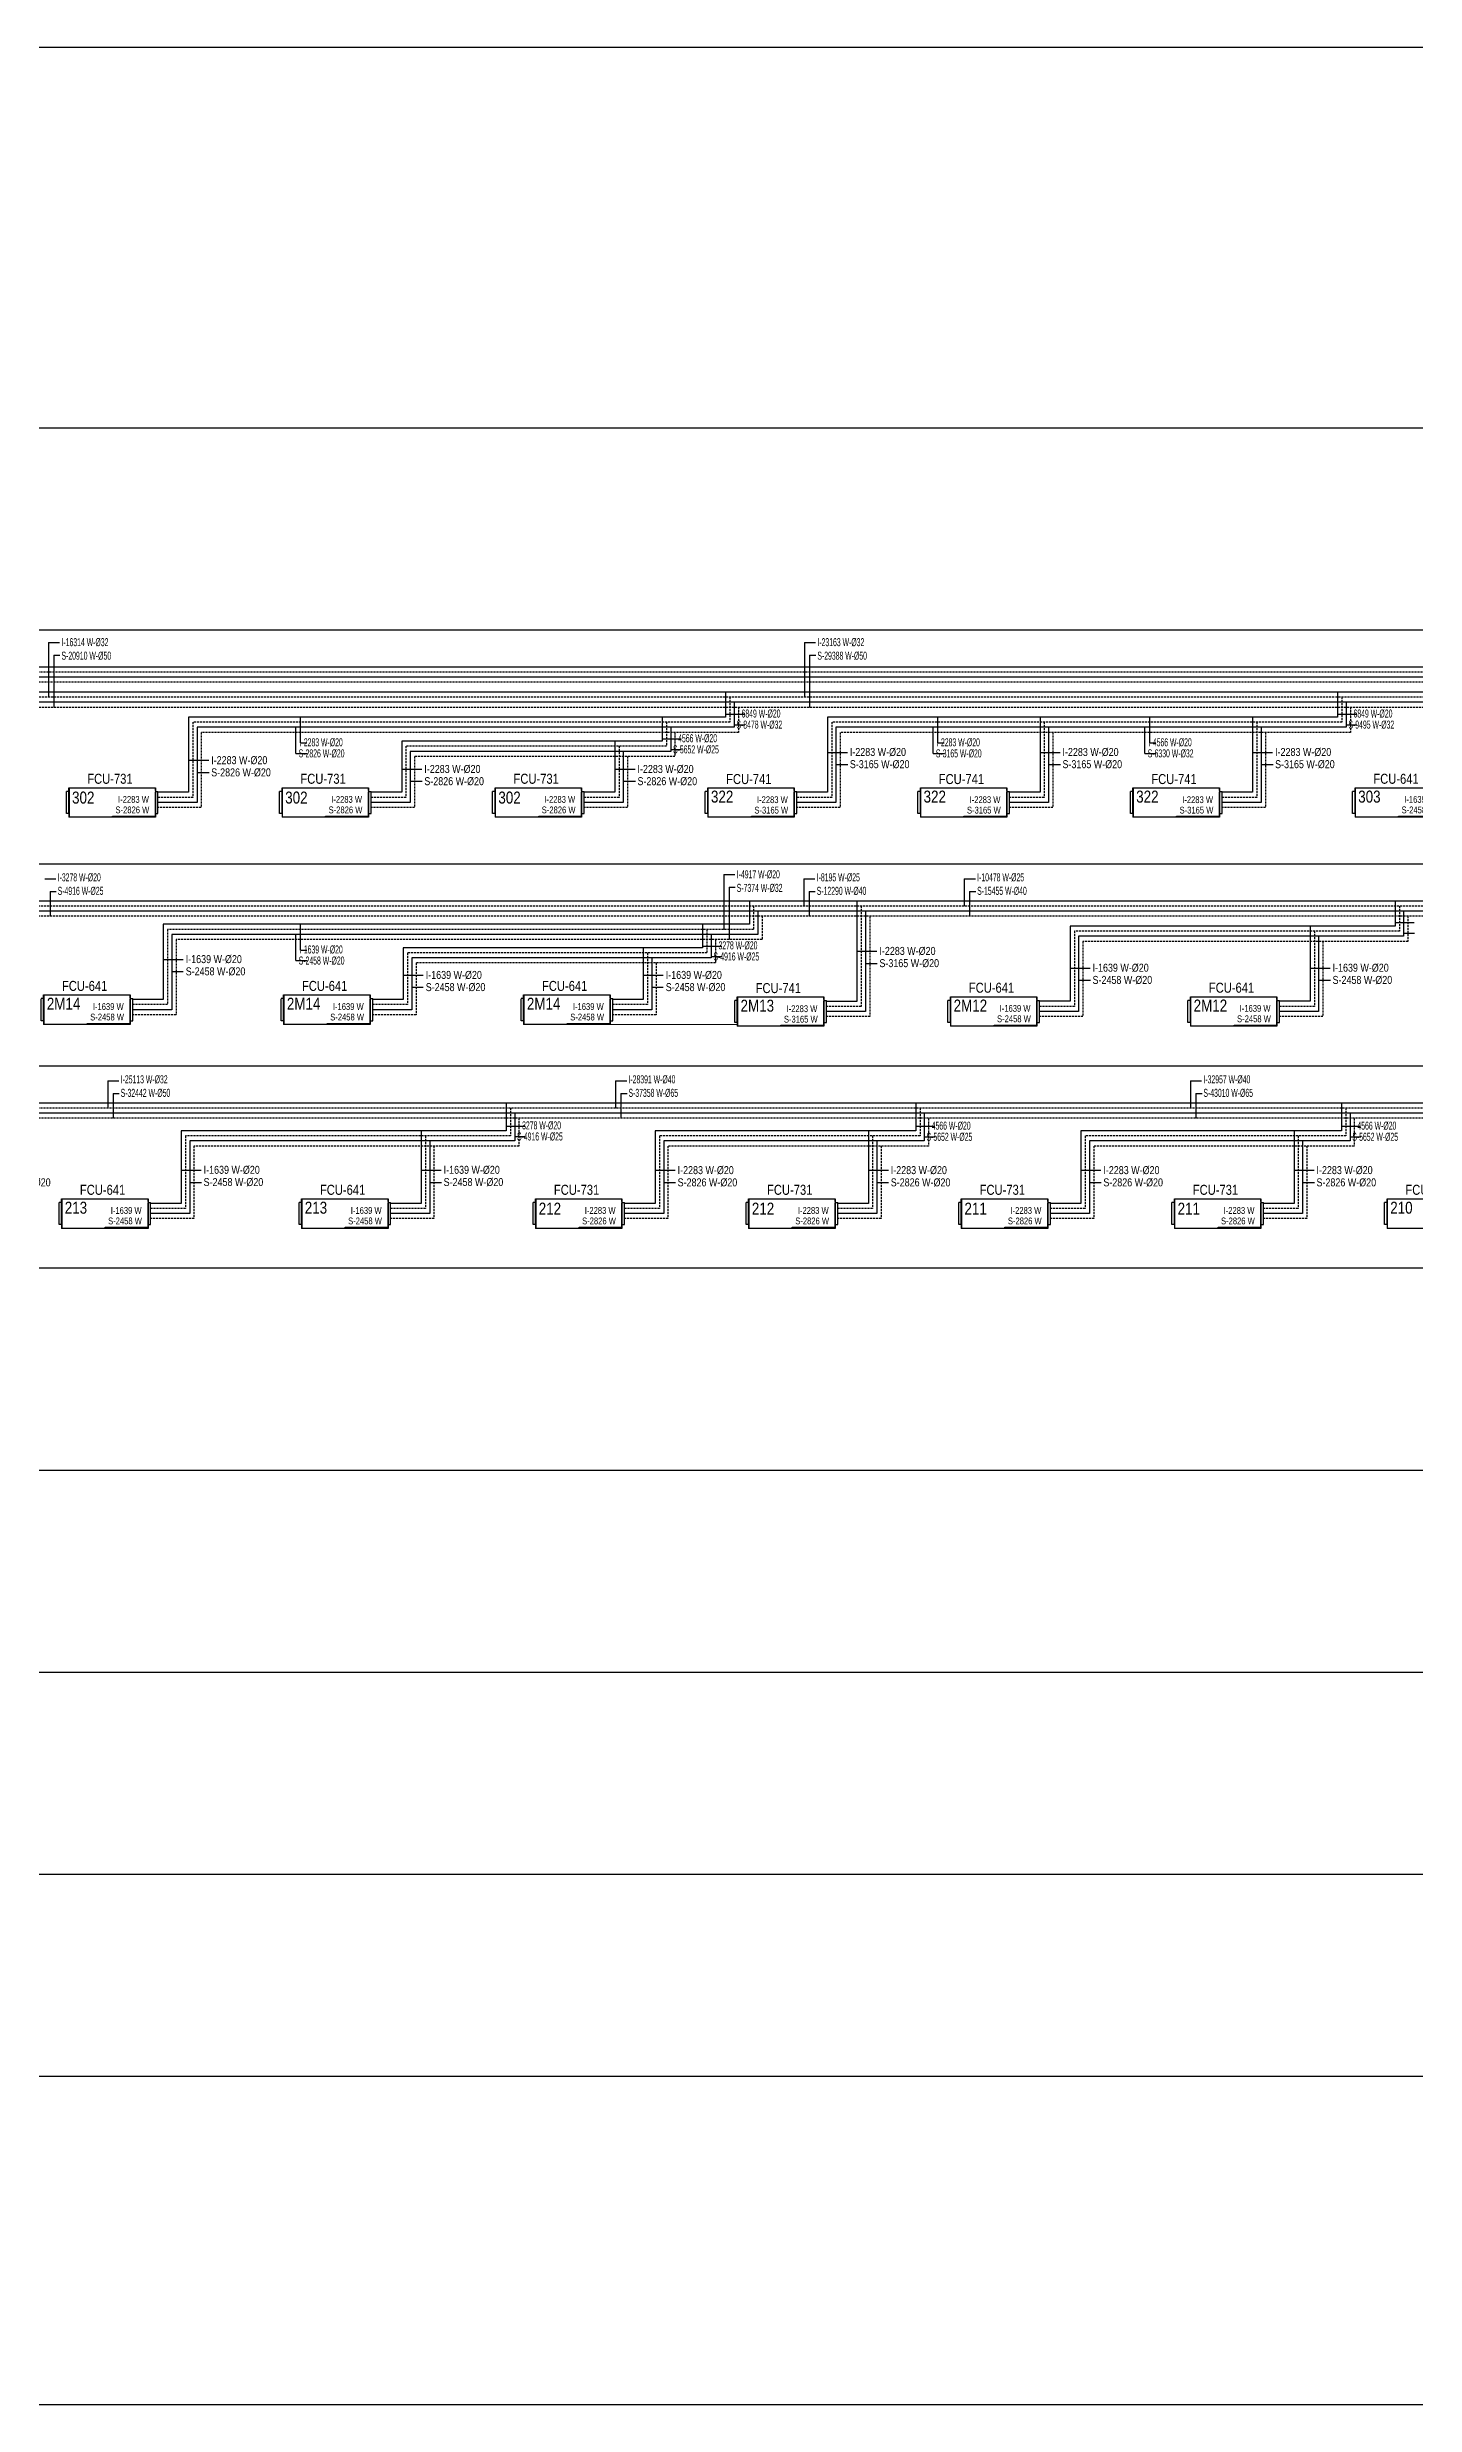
# Model space of a CAD drawing. Header units: centimetres. Extents: x 222914 to 271949, y -38857 to -18857.
# Drawn here: x 234607 to 238026, y -30556 to -24663 of the extents above; entities that cross this region are included whole.
import ezdxf
from ezdxf.enums import TextEntityAlignment as Align

# ---------------------------------------------------------------- set-up
doc = ezdxf.new("R2010")
doc.units = ezdxf.units.CM
doc.header["$LTSCALE"] = 0.2
doc.linetypes.add('DASHED', pattern=[75, 50, -25])
doc.layers.get('0').update_dxf_attribs({"color": 252})
for name, color, linetype, lineweight in [('1-BASLIK', 53, 'Continuous', 25), ('T-ISITMA', 1, 'Continuous', 30), ('T-MAHAL', 120, 'Continuous', 15), ('T-SOGUTMA', 4, 'Continuous', 30), ('T-STEXT', 181, 'Continuous', 15)]:
    doc.layers.add(name, color=color, linetype=linetype, lineweight=lineweight)
for name, color, linetype in [('T-FC', 150, 'Continuous'), ('T-FC-NUMARA', 62, 'Continuous'), ('T-GIDIS-ITEXT-TOPLAMA', 61, 'Continuous'), ('T-ISITMA-TOPLAMA', 61, 'Continuous'), ('T-ITEXT', 32, 'Continuous'), ('T-SOGUTMA-TOPLAMA', 120, 'Continuous'), ('T-TEXT', 85, 'Continuous')]:
    doc.layers.add(name, color=color, linetype=linetype)
doc.styles.add('ARIAL', font='arial.ttf')
doc.styles.add('GKM', font='ARIALN.TTF', dxfattribs={"width": 0.6, "height": 20})
doc.styles.add('LUCIDASANS', font='arial.ttf', dxfattribs={"width": 0.8})

# ---------------------------------------------------------------- blocks, each defined once
blk = doc.blocks.new('FANCOIL-DWD')
at = {"linetype": 'DASHED'}
blk.add_line((-114.3, -71.5), (-114.3, -16.4), dxfattribs=at)
for p, q in [((-108.1, -16.4), (-114.3, -16.4)), ((-114.3, -69.1), (-114.3, -18.8)), ((-108.1, -71.5), (-108.1, -7)), ((-108.1, -7), (108.1, -7)), ((-106.8, -80.9), (-106.8, -7)), ((108.1, -7), (108.1, -80.9)), ((108.1, -14.1), (108.1, -7.7)), ((108.1, -16.4), (114.6, -16.4)), ((108.1, -71), (108.1, -16.9)), ((114.6, -71.5), (114.6, -16.4)), ((-108.1, -71.5), (-114.3, -71.5)), ((-108.1, -71.5), (-108.1, -80.9)), ((108.1, -80.9), (-108.1, -80.9)), ((0.9, -80.9), (0.9, -78.2)), ((0.9, -78.2), (108.1, -78.2)), ((108.1, -78), (108.1, -71.5)), ((108.1, -71.5), (114.6, -71.5))]:
    blk.add_line(p, q)

msp = doc.modelspace()

# ---------------------------------------------------------------- linework, layer by layer
at = {"lineweight": 0, "ltscale": 300}
msp.add_line((236014.6, -27105.6), (236332.4, -27105.6), dxfattribs=at)
at = {"layer": '1-BASLIK'}
msp.add_lwpolyline([(224519.3, -24662.5), (264878.8, -24662.5), (264878.8, -30556.2), (224519.3, -30556.2)], close=True, dxfattribs=at)
at = {"layer": 'T-GIDIS-ITEXT-TOPLAMA'}
for p, q in [((235240.9, -26401.9), (235240.9, -26337.3)), ((236303.3, -26330), (236350.8, -26330)), ((236833.7, -26401.9), (236833.7, -26337.3)), ((237363.3, -26401.9), (237363.3, -26337.3)), ((237833.1, -26330), (237880.6, -26330)), ((235240.9, -26401.9), (235256.5, -26401.9)), ((236144.8, -26391.8), (236192.3, -26391.8)), ((236833.7, -26401.9), (236849.3, -26401.9)), ((237363.3, -26401.9), (237378.9, -26401.9)), ((235240.9, -26919.7), (235240.9, -26855.2)), ((237976.8, -26851), (238024.3, -26851)), ((235240.9, -26919.7), (235256.5, -26919.7)), ((236245.7, -26909.6), (236293.1, -26909.6)), ((235754.8, -27359.5), (235802.2, -27359.5)), ((236778.6, -27360.2), (236826, -27360.2)), ((237842.9, -27360.2), (237890.3, -27360.2))]:
    msp.add_line(p, q, dxfattribs=at)
at = {"layer": 'T-ISITMA', "lineweight": -3, "ltscale": 0.5}
for p, q in [((255575.3, -26212.3), (226154, -26212.3)), ((240244.3, -26274.8), (231941.4, -26274.8)), ((236303.3, -26274.8), (236303.3, -26337.3)), ((237833.1, -26274.8), (237833.1, -26337.3)), ((236303.3, -26337.3), (234960.7, -26337.3)), ((234960.7, -26337.3), (234960.7, -26525.2)), ((236144.8, -26337.3), (236144.8, -26397.4)), ((237833.1, -26337.3), (236557.7, -26337.3)), ((236557.7, -26337.3), (236557.7, -26525.2)), ((237089.2, -26337.3), (237089.2, -26525.2)), ((237620.7, -26337.3), (237620.7, -26525.2)), ((235493.5, -26397.4), (235493.5, -26525.2)), ((236144.8, -26397.4), (235493.5, -26397.4)), ((236026.2, -26397.4), (236026.2, -26525.2)), ((234960.7, -26525.2), (234884.2, -26525.2)), ((235493.5, -26525.2), (235417, -26525.2)), ((236026.2, -26525.2), (235949.8, -26525.2)), ((236557.7, -26525.2), (236481.3, -26525.2)), ((237089.2, -26525.2), (237012.8, -26525.2)), ((237620.7, -26525.2), (237544.3, -26525.2)), ((255535.6, -26797.4), (233697.5, -26797.4)), ((236362.7, -26797.4), (236362.7, -26855.2)), ((236631.6, -26797.4), (236631.6, -27047.8)), ((237976.8, -26797.4), (237976.8, -26859.6)), ((236362.7, -26855.2), (234897.5, -26855.2)), ((234897.5, -26855.2), (234897.5, -27043.1)), ((236245.7, -26855.9), (236245.7, -26913.7)), ((237976.8, -26859.6), (237164.4, -26859.6)), ((237164.4, -26859.6), (237164.4, -27047.5)), ((237764.4, -26859.6), (237764.4, -27047.5)), ((235497.5, -26913.7), (235497.5, -27043.1)), ((236245.7, -26913.7), (235497.5, -26913.7)), ((236097.5, -26913.7), (236097.5, -27043.1)), ((234897.5, -27043.1), (234821.1, -27043.1)), ((235497.5, -27043.1), (235421.1, -27043.1)), ((236097.5, -27043.1), (236021.1, -27043.1)), ((236631.6, -27047.8), (236555.2, -27047.8)), ((237164.4, -27047.5), (237087.9, -27047.5)), ((237764.4, -27047.5), (237687.9, -27047.5)), ((255575.3, -27302.4), (228973.5, -27302.4)), ((235754.8, -27301.9), (235754.8, -27371.2)), ((236778.6, -27302.4), (236778.6, -27371.2)), ((237842.9, -27302.4), (237842.9, -27371.2)), ((234942.3, -27371.2), (234942.3, -27552.8)), ((235754.8, -27371.2), (234942.3, -27371.2)), ((235542.3, -27371.2), (235542.3, -27552.8)), ((236127.2, -27371.2), (236127.2, -27552.8)), ((236778.6, -27371.2), (236127.2, -27371.2)), ((236660, -27371.2), (236660, -27552.8)), ((237191.5, -27371.2), (237191.5, -27552.8)), ((237842.9, -27371.2), (237191.5, -27371.2)), ((237724.3, -27371.2), (237724.3, -27552.8)), ((234942.3, -27552.8), (234865.9, -27552.8)), ((235542.3, -27552.8), (235465.9, -27552.8)), ((236127.2, -27552.8), (236050.7, -27552.8)), ((236660, -27552.8), (236583.5, -27552.8)), ((237191.5, -27552.8), (237115, -27552.8)), ((237724.3, -27552.8), (237647.8, -27552.8))]:
    msp.add_line(p, q, dxfattribs=at)
at = {"layer": 'T-ISITMA', "linetype": 'DASHED', "lineweight": -3, "ltscale": 0.5}
for p, q in [((255587.8, -26224.8), (226164.6, -26224.8)), ((240254.9, -26287.6), (231952, -26287.6)), ((236314, -26287.3), (236314, -26350.1)), ((237843.8, -26287.3), (237843.8, -26350.1)), ((236314, -26350.1), (234971.3, -26350.1)), ((234971.3, -26350.1), (234971.3, -26538)), ((236155.5, -26350.1), (236155.5, -26410.2)), ((237843.8, -26350.1), (236568.4, -26350.1)), ((236568.4, -26350.1), (236568.4, -26538)), ((237099.9, -26350.1), (237099.9, -26538)), ((237631.4, -26350.1), (237631.4, -26538)), ((235504.1, -26410.2), (235504.1, -26538)), ((236155.5, -26410.2), (235504.1, -26410.2)), ((236036.9, -26410.2), (236036.9, -26538)), ((234971.3, -26538), (234884.2, -26538)), ((235504.1, -26538), (235417, -26538)), ((236036.9, -26538), (235949.8, -26538)), ((236568.4, -26538), (236481.3, -26538)), ((237099.9, -26538), (237012.8, -26538)), ((237631.4, -26538), (237544.3, -26538)), ((255537.1, -26809.9), (233708.2, -26809.9)), ((236373.3, -26809.9), (236373.3, -26867.9)), ((236642.2, -26810.1), (236642.2, -27060.5)), ((237987.4, -26809.9), (237987.4, -26872.3)), ((236373.3, -26867.9), (234908.2, -26867.9)), ((234908.2, -26867.9), (234908.2, -27055.8)), ((236256.3, -26868.4), (236256.3, -26926.4)), ((237987.4, -26872.3), (237175, -26872.3)), ((237175, -26872.3), (237175, -27060.3)), ((237775, -26872.3), (237775, -27060.3)), ((235508.2, -26926.4), (235508.2, -27055.8)), ((236256.3, -26926.4), (235508.2, -26926.4)), ((236108.2, -26926.4), (236108.2, -27055.8)), ((234908.2, -27055.8), (234821.1, -27055.8)), ((235508.2, -27055.8), (235421.1, -27055.8)), ((236108.2, -27055.8), (236021.1, -27055.8)), ((236642.2, -27060.5), (236555.2, -27060.5)), ((237175, -27060.3), (237087.9, -27060.3)), ((237775, -27060.3), (237687.9, -27060.3)), ((255587.8, -27314.9), (228984.1, -27314.9)), ((235765.4, -27314.9), (235765.4, -27384)), ((236789.2, -27315.1), (236789.2, -27384)), ((237853.5, -27315.1), (237853.5, -27384)), ((235765.4, -27384), (234953, -27384)), ((234953, -27384), (234953, -27565.5)), ((235553, -27384), (235553, -27565.5)), ((236137.8, -27384), (236137.8, -27565.5)), ((236789.2, -27384), (236137.8, -27384)), ((236670.6, -27384), (236670.6, -27565.5)), ((237202.1, -27384), (237202.1, -27565.5)), ((237853.5, -27384), (237202.1, -27384)), ((237734.9, -27384), (237734.9, -27565.5)), ((234953, -27565.5), (234865.9, -27565.5)), ((235553, -27565.5), (235465.9, -27565.5)), ((236137.8, -27565.5), (236050.7, -27565.5)), ((236670.6, -27565.5), (236583.5, -27565.5)), ((237202.1, -27565.5), (237115, -27565.5)), ((237734.9, -27565.5), (237647.8, -27565.5))]:
    msp.add_line(p, q, dxfattribs=at)
at = {"layer": 'T-ISITMA-TOPLAMA'}
for p, q in [((234610.6, -26150.5), (234610.6, -26288.1)), ((234610.6, -26150.5), (234638.4, -26150.5)), ((236500.2, -26150.5), (236500.2, -26288.1)), ((236500.2, -26150.5), (236527.9, -26150.5)), ((234601.4, -26741.2), (234629.1, -26741.2)), ((236298.6, -26730.8), (236298.6, -26868.4)), ((236298.6, -26730.8), (236326.4, -26730.8)), ((236498.8, -26741.2), (236498.8, -26809.9)), ((236498.8, -26741.2), (236526.6, -26741.2)), ((236899.9, -26741.2), (236899.9, -26809.9)), ((236899.9, -26741.2), (236927.7, -26741.2)), ((234758.8, -27246.2), (234758.8, -27314.9)), ((234758.8, -27246.2), (234786.6, -27246.2)), ((236028.2, -27246.2), (236028.2, -27314.9)), ((236028.2, -27246.2), (236056, -27246.2)), ((237465.5, -27246.2), (237465.5, -27314.9)), ((237465.5, -27246.2), (237493.2, -27246.2))]:
    msp.add_line(p, q, dxfattribs=at)
at = {"layer": 'T-ISITMA-TOPLAMA', "color": 30}
for p, q in [((234961.2, -26445), (235011.2, -26445)), ((234982.5, -26475.6), (235012.1, -26475.6)), ((235494, -26467), (235544, -26467)), ((235515.3, -26497.6), (235544.8, -26497.6)), ((236026.8, -26467), (236076.8, -26467)), ((236048.1, -26497.6), (236077.6, -26497.6)), ((236127.2, -27469.8), (236177.2, -27469.8)), ((236148.4, -27500.4), (236178, -27500.4)), ((236660, -27469.8), (236710, -27469.8)), ((236681.2, -27500.4), (236710.8, -27500.4)), ((237191.5, -27469.8), (237241.5, -27469.8)), ((237212.7, -27500.4), (237242.3, -27500.4)), ((237724.3, -27469.8), (237774.3, -27469.8)), ((237745.5, -27500.4), (237775.1, -27500.4))]:
    msp.add_line(p, q, dxfattribs=at)
at = {"layer": 'T-ISITMA-TOPLAMA', "color": 163}
for p, q in [((236557.7, -26425.3), (236607.8, -26425.3)), ((237089.2, -26425.3), (237139.2, -26425.3)), ((237620.7, -26425.3), (237670.7, -26425.3)), ((236631.6, -26922.6), (236681.6, -26922.6))]:
    msp.add_line(p, q, dxfattribs=at)
at = {"layer": 'T-ISITMA-TOPLAMA', "color": 1}
for p, q in [((234897.5, -26943.1), (234947.5, -26943.1)), ((234918.8, -26973.1), (234947.5, -26973.1)), ((235497.5, -26982.6), (235547.5, -26982.6)), ((236097.5, -26982.6), (236147.5, -26982.6)), ((237164.4, -26964.6), (237214.4, -26964.6)), ((237764.4, -26964.6), (237814.4, -26964.6)), ((235518.8, -27012.6), (235547.5, -27012.6)), ((236118.8, -27012.6), (236147.5, -27012.6)), ((234942.3, -27469.8), (234992.3, -27469.8)), ((235542.3, -27469.8), (235592.3, -27469.8))]:
    msp.add_line(p, q, dxfattribs=at)
at = {"layer": 'T-SOGUTMA', "lineweight": -3, "ltscale": 0.5}
for p, q in [((255600.3, -26237.3), (226175.2, -26237.3)), ((240265.6, -26300.3), (231962.6, -26300.3)), ((236324.6, -26299.8), (236324.6, -26362.8)), ((237854.4, -26299.8), (237854.4, -26362.8)), ((236324.6, -26362.8), (234981.9, -26362.8)), ((234981.9, -26362.8), (234981.9, -26550.7)), ((236166.1, -26362.8), (236166.1, -26422.9)), ((237854.4, -26362.8), (236579, -26362.8)), ((236579, -26362.8), (236579, -26550.7)), ((237110.5, -26362.8), (237110.5, -26550.7)), ((237642, -26362.8), (237642, -26550.7)), ((235514.7, -26422.9), (235514.7, -26550.7)), ((236166.1, -26422.9), (235514.7, -26422.9)), ((236047.5, -26422.9), (236047.5, -26550.7)), ((234981.9, -26550.7), (234884.2, -26550.7)), ((235514.7, -26550.7), (235417, -26550.7)), ((236047.5, -26550.7), (235949.8, -26550.7)), ((236579, -26550.7), (236481.3, -26550.7)), ((237110.5, -26550.7), (237012.8, -26550.7)), ((237642, -26550.7), (237544.3, -26550.7)), ((255546, -26822.4), (233718.8, -26822.4)), ((236384, -26822.4), (236384, -26880.7)), ((236652.9, -26822.9), (236652.9, -27073.3)), ((237998.1, -26822.4), (237998.1, -26885.1)), ((236384, -26880.7), (234918.8, -26880.7)), ((234918.8, -26880.7), (234918.8, -27068.6)), ((236266.9, -26880.9), (236266.9, -26939.2)), ((237998.1, -26885.1), (237185.7, -26885.1)), ((237185.7, -26885.1), (237185.7, -27073)), ((237785.7, -26885.1), (237785.7, -27073)), ((235518.8, -26939.2), (235518.8, -27068.6)), ((236266.9, -26939.2), (235518.8, -26939.2)), ((236118.8, -26939.2), (236118.8, -27068.6)), ((234918.8, -27068.6), (234821.1, -27068.6)), ((235518.8, -27068.6), (235421.1, -27068.6)), ((236118.8, -27068.6), (236021.1, -27068.6)), ((236652.9, -27073.3), (236555.2, -27073.3)), ((237185.7, -27073), (237087.9, -27073)), ((237785.7, -27073), (237687.9, -27073)), ((255600.3, -27327.4), (228994.7, -27327.4)), ((235776, -27327.4), (235776, -27396.7)), ((236799.8, -27327.9), (236799.8, -27396.7)), ((237864.1, -27327.9), (237864.1, -27396.7)), ((235776, -27396.7), (234963.6, -27396.7)), ((234963.6, -27396.7), (234963.6, -27578.3)), ((235563.6, -27396.7), (235563.6, -27578.3)), ((236148.4, -27396.7), (236148.4, -27578.3)), ((236799.8, -27396.7), (236148.4, -27396.7)), ((236681.2, -27396.7), (236681.2, -27578.3)), ((237212.7, -27396.7), (237212.7, -27578.3)), ((237864.1, -27396.7), (237212.7, -27396.7)), ((237745.5, -27396.7), (237745.5, -27578.3)), ((234963.6, -27578.3), (234865.9, -27578.3)), ((235563.6, -27578.3), (235465.9, -27578.3)), ((236148.4, -27578.3), (236050.7, -27578.3)), ((236681.2, -27578.3), (236583.5, -27578.3)), ((237212.7, -27578.3), (237115, -27578.3)), ((237745.5, -27578.3), (237647.8, -27578.3))]:
    msp.add_line(p, q, dxfattribs=at)
at = {"layer": 'T-SOGUTMA', "linetype": 'DASHED', "lineweight": -3, "ltscale": 0.5}
for p, q in [((255612.8, -26249.8), (226185.9, -26249.8)), ((240276.2, -26313.1), (231973.2, -26313.1)), ((236335.2, -26312.2), (236335.2, -26375.6)), ((237865, -26312.2), (237865, -26375.6)), ((236335.2, -26375.6), (234992.5, -26375.6)), ((234992.5, -26375.6), (234992.5, -26563.5)), ((236176.7, -26375.6), (236176.7, -26435.7)), ((237865, -26375.6), (236589.6, -26375.6)), ((236589.6, -26375.6), (236589.6, -26563.5)), ((237121.1, -26375.6), (237121.1, -26563.5)), ((237652.6, -26375.6), (237652.6, -26563.5)), ((235525.3, -26435.7), (235525.3, -26563.5)), ((236176.7, -26435.7), (235525.3, -26435.7)), ((236058.1, -26435.7), (236058.1, -26563.5)), ((234992.5, -26563.5), (234884.2, -26563.5)), ((235525.3, -26563.5), (235417, -26563.5)), ((236058.1, -26563.5), (235949.8, -26563.5)), ((236589.6, -26563.5), (236481.3, -26563.5)), ((237121.1, -26563.5), (237012.8, -26563.5)), ((237652.6, -26563.5), (237544.3, -26563.5)), ((255545, -26834.9), (233729.4, -26834.9)), ((236394.6, -26834.9), (236394.6, -26893.4)), ((236663.5, -26835.6), (236663.5, -27086)), ((238008.7, -26834.9), (238008.7, -26897.8)), ((236394.6, -26893.4), (234929.4, -26893.4)), ((234929.4, -26893.4), (234929.4, -27081.3)), ((236277.6, -26893.4), (236277.6, -26951.9)), ((238008.7, -26897.8), (237196.3, -26897.8)), ((237196.3, -26897.8), (237196.3, -27085.8)), ((237796.3, -26897.8), (237796.3, -27085.8)), ((235529.4, -26951.9), (235529.4, -27081.3)), ((236277.6, -26951.9), (235529.4, -26951.9)), ((236129.4, -26951.9), (236129.4, -27081.3)), ((234929.4, -27081.3), (234821.1, -27081.3)), ((235529.4, -27081.3), (235421.1, -27081.3)), ((236129.4, -27081.3), (236021.1, -27081.3)), ((236663.5, -27086), (236555.2, -27086)), ((237196.3, -27085.8), (237087.9, -27085.8)), ((237796.3, -27085.8), (237687.9, -27085.8)), ((255612.8, -27339.9), (229005.4, -27339.9)), ((235786.6, -27339.8), (235786.6, -27409.5)), ((236810.4, -27340.6), (236810.4, -27409.5)), ((237874.7, -27340.6), (237874.7, -27409.5)), ((235786.6, -27409.5), (234974.2, -27409.5)), ((234974.2, -27409.5), (234974.2, -27591)), ((235574.2, -27409.5), (235574.2, -27591)), ((236159.1, -27409.5), (236159.1, -27591)), ((236810.4, -27409.5), (236159.1, -27409.5)), ((236691.9, -27409.5), (236691.9, -27591)), ((237223.4, -27409.5), (237223.4, -27591)), ((237874.7, -27409.5), (237223.4, -27409.5)), ((237756.1, -27409.5), (237756.1, -27591)), ((234974.2, -27591), (234865.9, -27591)), ((235574.2, -27591), (235465.9, -27591)), ((236159.1, -27591), (236050.7, -27591)), ((236691.9, -27591), (236583.5, -27591)), ((237223.4, -27591), (237115, -27591)), ((237756.1, -27591), (237647.8, -27591))]:
    msp.add_line(p, q, dxfattribs=at)
at = {"layer": 'T-SOGUTMA-TOPLAMA'}
for p, q in [((234623.7, -26182.3), (234639.2, -26182.3)), ((234623.7, -26182.3), (234623.7, -26313.1)), ((236513.2, -26182.3), (236528.8, -26182.3)), ((236513.2, -26182.3), (236513.2, -26313.1)), ((235229.1, -26428.1), (235229.1, -26362.8)), ((236324.6, -26356.2), (236351.6, -26356.2)), ((236821.9, -26428.1), (236821.9, -26362.8)), ((237351.5, -26428.1), (237351.5, -26362.8)), ((237854.4, -26356.2), (237881.4, -26356.2)), ((235229.1, -26428.1), (235257.3, -26428.1)), ((236166.1, -26418), (236193.1, -26418)), ((236821.9, -26428.1), (236850.1, -26428.1)), ((237351.5, -26428.1), (237379.7, -26428.1)), ((234614.5, -26773), (234630, -26773)), ((234614.5, -26773), (234614.5, -26834.9)), ((236311.7, -26762.6), (236327.2, -26762.6)), ((236311.7, -26762.6), (236311.7, -26893.4)), ((236511.9, -26773), (236527.4, -26773)), ((236511.9, -26773), (236511.9, -26834.9)), ((236913, -26773), (236928.5, -26773)), ((236913, -26773), (236913, -26834.9)), ((235229.1, -26945.9), (235229.1, -26880.7)), ((237998.1, -26877.3), (238025.1, -26877.3)), ((235229.1, -26945.9), (235257.3, -26945.9)), ((236266.9, -26935.8), (236294, -26935.8)), ((234771.9, -27278), (234787.4, -27278)), ((234771.9, -27278), (234771.9, -27339.9)), ((236041.3, -27278), (236056.8, -27278)), ((236041.3, -27278), (236041.3, -27339.9)), ((237478.6, -27278), (237494.1, -27278)), ((237478.6, -27278), (237478.6, -27339.9)), ((235776, -27385.7), (235803, -27385.7)), ((236799.8, -27386.5), (236826.8, -27386.5)), ((237864.1, -27386.5), (237891.1, -27386.5))]:
    msp.add_line(p, q, dxfattribs=at)
at = {"layer": 'T-SOGUTMA-TOPLAMA', "color": 163}
for p, q in [((236579, -26455.8), (236608.6, -26455.8)), ((237110.5, -26455.8), (237140.1, -26455.8)), ((237642, -26455.8), (237671.6, -26455.8)), ((236652.9, -26953.2), (236682.4, -26953.2))]:
    msp.add_line(p, q, dxfattribs=at)
at = {"layer": 'T-SOGUTMA-TOPLAMA', "color": 1}
for p, q in [((237185.7, -26995.1), (237215.2, -26995.1)), ((237785.7, -26995.1), (237815.2, -26995.1)), ((234963.6, -27500.4), (234993.2, -27500.4)), ((235563.6, -27500.4), (235593.2, -27500.4))]:
    msp.add_line(p, q, dxfattribs=at)
at = {"layer": 'T-TEXT', "color": 7}
for p, q in [((263936, -25614.8), (225015.5, -25614.8)), ((263936, -26119.8), (225015.5, -26119.8)), ((263936, -26704.9), (225015.5, -26704.9)), ((263936, -27209.9), (225015.5, -27209.9)), ((263936, -27714.9), (225015.5, -27714.9)), ((225015.5, -28219.9), (263936, -28219.9)), ((225015.5, -28724.9), (263936, -28724.9)), ((225015.5, -29229.9), (263936, -29229.9)), ((225015.5, -29734.9), (263936, -29734.9))]:
    msp.add_line(p, q, dxfattribs=at)

# ---------------------------------------------------------------- block references
at = {"layer": 'T-FC'}
for p in [(234769.6, -26506.8), (235302.4, -26506.8), (235835.2, -26506.8), (236366.7, -26506.8), (236898.2, -26506.8), (237429.7, -26506.8), (237984.7, -26506.8), (234706.5, -27024.6), (235306.5, -27024.6), (235906.5, -27024.6), (236440.5, -27029.3), (236973.3, -27029.1), (237573.3, -27029.1), (234751.3, -27534.3), (235351.3, -27534.3), (235936.1, -27534.3), (236468.9, -27534.3), (237000.4, -27534.3), (237533.2, -27534.3), (238064.7, -27534.3)]:
    msp.add_blockref('FANCOIL-DWD', p, dxfattribs=at)

# ---------------------------------------------------------------- texts
at = {"layer": 'T-FC-NUMARA', "color": 30, "style": 'ARIAL', "width": 0.8}
for p in [(234707.5, -26503.9), (235240.3, -26503.9), (235773, -26503.9), (235874, -27531.4), (236406.8, -27531.4), (236938.3, -27531.4), (237471.1, -27531.4)]:
    msp.add_text('FCU-731', height=25, dxfattribs=at).set_placement(p)
at = {"layer": 'T-FC-NUMARA', "color": 163, "style": 'ARIAL', "width": 0.8}
for p in [(236304.5, -26504.6), (236836, -26504.6), (237367.5, -26504.6), (236378.4, -27027.1)]:
    msp.add_text('FCU-741', height=25, dxfattribs=at).set_placement(p)
at = {"layer": 'T-FC-NUMARA', "color": 1, "style": 'ARIAL', "width": 0.8}
for p in [(237922.5, -26503.9), (234644.3, -27021.7), (235244.3, -27021.7), (235844.3, -27021.7), (236911.2, -27026.2), (237511.2, -27026.2), (234689.1, -27531.4), (235289.1, -27531.4), (238002.6, -27531.4)]:
    msp.add_text('FCU-641', height=25, dxfattribs=at).set_placement(p)
at = {"layer": 'T-GIDIS-ITEXT-TOPLAMA', "style": 'GKM', "width": 0.6}
for s, p in [('I-6849 W-%%C20', (236440.4, -26328.3)), ('I-6849 W-%%C20', (237970.2, -26328.3)), ('I-2283 W-%%C20', (235346.2, -26400.2)), ('I-4566 W-%%C20', (236281.9, -26390.1)), ('I-2283 W-%%C20', (236938.9, -26400.2)), ('I-4566 W-%%C20', (237468.5, -26400.2)), ('I-1639 W-%%C20', (235346.2, -26918)), ('I-3278 W-%%C20', (236382.8, -26907.8)), ('I-3278 W-%%C20', (235891.8, -27357.8)), ('I-4566 W-%%C20', (236915.7, -27358.5)), ('I-4566 W-%%C20', (237979.9, -27358.5))]:
    msp.add_text(s, height=20, dxfattribs=at).set_placement(p, align=Align.MIDDLE_RIGHT)
at = {"layer": 'T-ISITMA-TOPLAMA', "style": 'GKM', "width": 0.6}
for s, p in [('I-16314 W-%%C32', (234643.1, -26159.9)), ('I-23163 W-%%C32', (236532.6, -26159.9)), ('I-3278 W-%%C20', (234633.5, -26747.7)), ('I-4917 W-%%C20', (236331, -26740.2)), ('I-8195 W-%%C25', (236531, -26747.7)), ('I-10478 W-%%C25', (236932.1, -26747.7)), ('I-25113 W-%%C32', (234791, -27252.7)), ('I-28391 W-%%C40', (236060.4, -27252.7)), ('I-32957 W-%%C40', (237497.6, -27252.7))]:
    msp.add_text(s, height=20, dxfattribs=at).set_placement(p)
at = {"layer": 'T-ISITMA-TOPLAMA', "color": 30, "style": 'ARIAL', "width": 0.8}
for p in [(235017.3, -26454.9), (235550.1, -26476.9), (236082.9, -26476.9), (236183.3, -27479.7), (236716.1, -27479.7), (237247.5, -27479.7), (237780.3, -27479.7)]:
    msp.add_text('I-2283 W-%%C20', height=20, dxfattribs=at).set_placement(p)
at = {"layer": 'T-ISITMA-TOPLAMA', "color": 163, "style": 'ARIAL', "width": 0.8}
for p in [(236613.8, -26434.4), (237145.3, -26434.4), (237676.8, -26434.4), (236687.7, -26931.7)]:
    msp.add_text('I-2283 W-%%C20', height=20, dxfattribs=at).set_placement(p)
at = {"layer": 'T-ISITMA-TOPLAMA', "color": 1, "style": 'ARIAL', "width": 0.8}
for p in [(234953.6, -26952.2), (235553.6, -26991.7), (236153.6, -26991.7), (237220.5, -26973.7), (237820.5, -26973.7), (234998.4, -27478.9), (235598.4, -27478.9)]:
    msp.add_text('I-1639 W-%%C20', height=20, dxfattribs=at).set_placement(p)
at = {"layer": 'T-ITEXT', "color": 30, "style": 'ARIAL', "width": 0.8}
for p in [(234861.6, -26551.5), (235394.4, -26551.5), (235927.2, -26551.5), (236028.2, -27579), (236560.9, -27579), (237092.4, -27579), (237625.2, -27579)]:
    msp.add_text('I-2283 W', height=17, dxfattribs=at).set_placement(p, align=Align.RIGHT)
at = {"layer": 'T-ITEXT', "color": 163, "style": 'ARIAL', "width": 0.8}
for p in [(236458.7, -26552.2), (236990.2, -26552.2), (237521.7, -26552.2), (236532.6, -27074.7)]:
    msp.add_text('I-2283 W', height=17, dxfattribs=at).set_placement(p, align=Align.RIGHT)
at = {"layer": 'T-ITEXT', "color": 1, "style": 'ARIAL', "width": 0.8}
for p in [(238076.7, -26551.5), (234798.5, -27069.3), (235398.5, -27069.3), (235998.5, -27069.3), (237065.4, -27073.8), (237665.4, -27073.8), (234843.3, -27579), (235443.3, -27579)]:
    msp.add_text('I-1639 W', height=17, dxfattribs=at).set_placement(p, align=Align.RIGHT)
at = {"layer": 'T-MAHAL', "style": 'LUCIDASANS', "width": 0.8}
for s, p in [('322', (236266.6, -26551)), ('322', (236798.1, -26551)), ('322', (237329.6, -26551)), ('303', (237884.6, -26551)), ('302', (234669.5, -26553.4)), ('302', (235202.3, -26553.4)), ('302', (235735.1, -26553.4)), ('2M14', (234606.4, -27068.8)), ('2M14', (235206.4, -27068.8)), ('2M14', (235806.4, -27068.8)), ('2M13', (236340.5, -27073.6)), ('2M12', (236873.2, -27073.3)), ('2M12', (237473.2, -27073.3)), ('213', (234651.2, -27578.6)), ('213', (235251.2, -27578.6)), ('212', (235836, -27581)), ('212', (236368.8, -27581)), ('211', (236900.3, -27581)), ('211', (237433.1, -27581)), ('210', (237964.6, -27578.6))]:
    msp.add_text(s, height=30, dxfattribs=at).set_placement(p)
at = {"layer": 'T-SOGUTMA-TOPLAMA', "style": 'GKM', "width": 0.6}
for s, p in [('S-20910 W-%%C50', (234643.1, -26193.7)), ('S-29388 W-%%C50', (236532.6, -26193.7)), ('S-7374 W-%%C32', (236331, -26774.1)), ('S-4916 W-%%C25', (234633.5, -26781.5)), ('S-12290 W-%%C40', (236531, -26781.5)), ('S-15455 W-%%C40', (236932.1, -26781.5)), ('S-32442 W-%%C50', (234791, -27286.5)), ('S-37358 W-%%C65', (236060.4, -27286.5)), ('S-43010 W-%%C65', (237497.6, -27286.5))]:
    msp.add_text(s, height=20, dxfattribs=at).set_placement(p)
for s, p in [('S-8478 W-%%C32', (236444.8, -26356)), ('S-9495 W-%%C32', (237974.6, -26356)), ('S-2826 W-%%C20', (235350.5, -26427.9)), ('S-5652 W-%%C25', (236286.3, -26417.9)), ('S-3165 W-%%C20', (236943.3, -26427.9)), ('S-6330 W-%%C32', (237472.9, -26427.9)), ('S-4916 W-%%C25', (236387.2, -26935.6)), ('S-2458 W-%%C20', (235350.5, -26945.8)), ('S-4916 W-%%C25', (235896.2, -27385.5)), ('S-5652 W-%%C25', (236920, -27386.3)), ('S-5652 W-%%C25', (237984.3, -27386.3))]:
    msp.add_text(s, height=20, dxfattribs=at).set_placement(p, align=Align.MIDDLE_RIGHT)
at = {"layer": 'T-SOGUTMA-TOPLAMA', "color": 163, "style": 'ARIAL', "width": 0.8}
for p in [(236613.8, -26464.9), (237145.3, -26464.9), (237676.8, -26464.9), (236687.7, -26962.3)]:
    msp.add_text('S-3165 W-%%C20', height=20, dxfattribs=at).set_placement(p)
at = {"layer": 'T-SOGUTMA-TOPLAMA', "color": 30, "style": 'ARIAL', "width": 0.8}
for p in [(235017.3, -26485.4), (235550.1, -26507.4), (236082.9, -26507.4), (234466.9, -27510.3), (236183.3, -27510.3), (236716.1, -27510.3), (237247.5, -27510.3), (237780.3, -27510.3)]:
    msp.add_text('S-2826 W-%%C20', height=20, dxfattribs=at).set_placement(p)
at = {"layer": 'T-SOGUTMA-TOPLAMA', "color": 1, "style": 'ARIAL', "width": 0.8}
for p in [(234953.6, -26982.8), (237220.5, -27004.2), (237820.5, -27004.2), (235553.6, -27022.2), (236153.6, -27022.2), (234998.4, -27509.5), (235598.4, -27509.5)]:
    msp.add_text('S-2458 W-%%C20', height=20, dxfattribs=at).set_placement(p)
at = {"layer": 'T-STEXT', "color": 30, "style": 'ARIAL', "width": 0.8}
for p in [(234862.5, -26577.7), (235395.3, -26577.7), (235928.1, -26577.7), (236029, -27605.2), (236561.8, -27605.2), (237093.3, -27605.2), (237626.1, -27605.2)]:
    msp.add_text('S-2826 W', height=17, dxfattribs=at).set_placement(p, align=Align.RIGHT)
at = {"layer": 'T-STEXT', "color": 163, "style": 'ARIAL', "width": 0.8}
for p in [(236459.6, -26578.3), (236991, -26578.3), (237522.5, -26578.3), (236533.4, -27100.9)]:
    msp.add_text('S-3165 W', height=17, dxfattribs=at).set_placement(p, align=Align.RIGHT)
at = {"layer": 'T-STEXT', "color": 1, "style": 'ARIAL', "width": 0.8}
for p in [(238077.5, -26577.7), (234799.3, -27095.5), (235399.3, -27095.5), (235999.3, -27095.5), (237066.2, -27099.9), (237666.2, -27099.9), (234844.1, -27605.2), (235444.1, -27605.2)]:
    msp.add_text('S-2458 W', height=17, dxfattribs=at).set_placement(p, align=Align.RIGHT)

doc.saveas('drawing.dxf')
